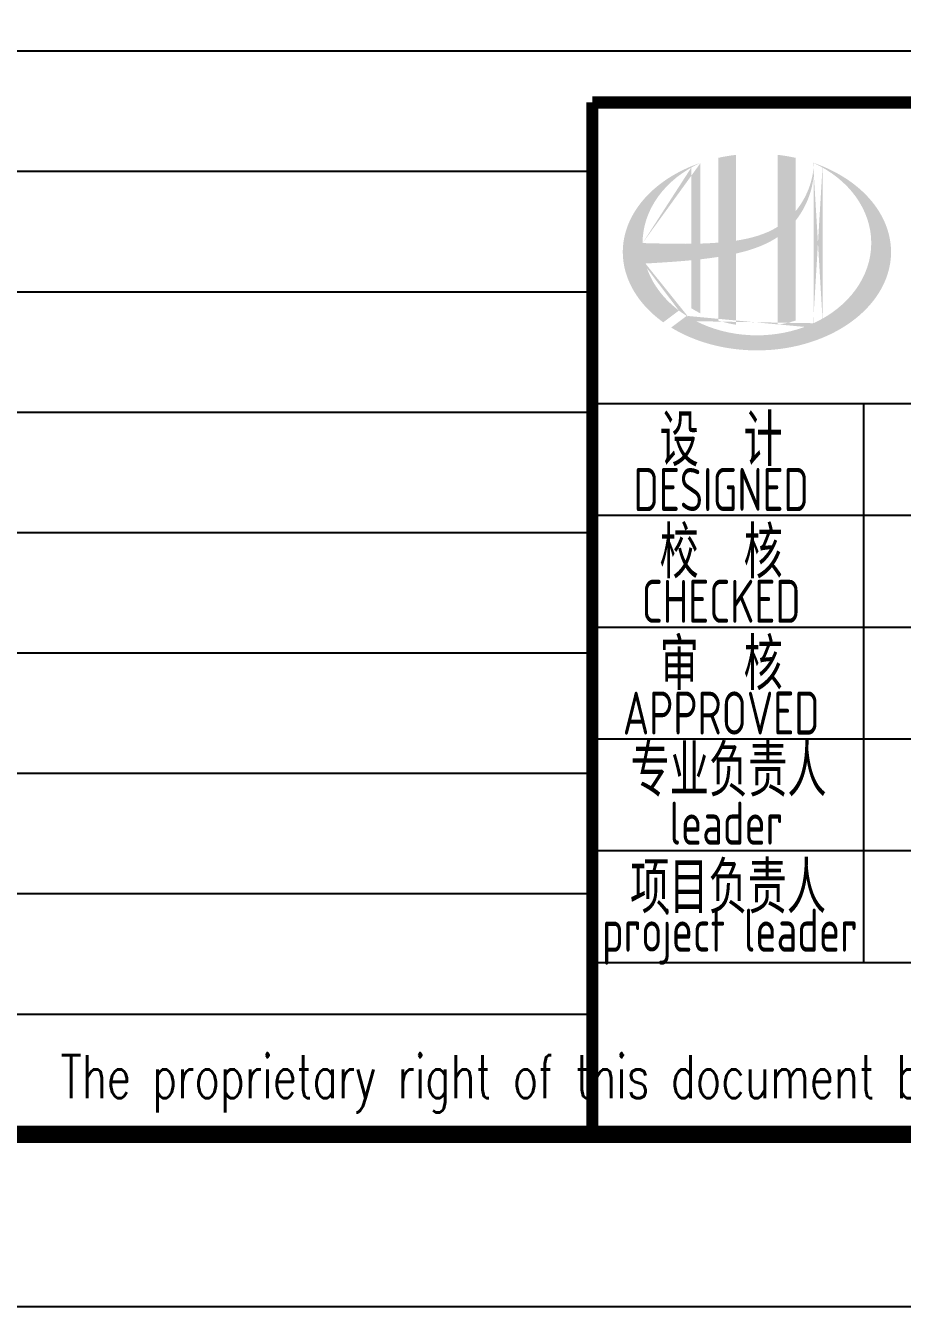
# Model space of a CAD drawing. Extents: x 5066963 to 5185393, y -485691 to -238129.
# Drawn here: x 5157629 to 5162728, y -359784 to -352337 of the extents above; entities that cross this region are included whole.
import ezdxf
from ezdxf.enums import TextEntityAlignment as Align

# ---------------------------------------------------------------- set-up
doc = ezdxf.new("R2010")
doc.units = 0
doc.header["$LTSCALE"] = 1000
doc.header["$MEASUREMENT"] = 0
doc.layers.get('0').update_dxf_attribs({"linetype": 'CONTINUOUS'})
doc.layers.add('PUB_TITLE', color=4, linetype='CONTINUOUS')
doc.layers.add('图层线', color=8, linetype='CONTINUOUS')
doc.styles.add('AHD', font='sceie.shx', dxfattribs={"width": 0.7, "bigfont": 'sceic.shx'})
doc.styles.add('ECEC_TQ', font='txt_l.shx', dxfattribs={"bigfont": 'hztxt_l.shx'})

msp = doc.modelspace()

# ---------------------------------------------------------------- hatches: boundary and pattern name
h = msp.add_hatch(color=256)
edge = h.paths.add_edge_path()
edge.add_spline(control_points=[(5161760.6, -353662.2), (5161766.7, -353660.9), (5161772.8, -353659.4), (5161821.9, -353647.5), (5161864.5, -353634.6), (5161939.5, -353603.4), (5161972.4, -353586.5), (5162003.3, -353565.9)], knot_values=[61.629012, 61.629012, 61.629012, 61.629012, 63.330431, 63.330431, 75.353634, 75.353634, 85.398649, 85.398649, 85.398649, 85.398649], degree=3, periodic=0)
edge.add_line((5162003.3, -353565.9), (5162003.3, -354076.1))
edge.add_spline(control_points=[(5162003.3, -354076.1), (5162020.4, -354073.4), (5162037.5, -354070), (5162072.2, -354062), (5162089.9, -354057.1), (5162107.3, -354051.7)], knot_values=[4.908456, 4.908456, 4.908456, 4.908456, 4.992821, 4.992821, 5.083034, 5.083034, 5.083034, 5.083034], degree=3, periodic=0)
edge.add_line((5162107.3, -354051.7), (5162107.3, -353470.3))
edge.add_spline(control_points=[(5162107.3, -353470.3), (5162115.9, -353459.3), (5162124.1, -353448), (5162150.2, -353408.3), (5162165.9, -353378.4), (5162195.1, -353305.6), (5162206.3, -353261.8), (5162211, -353216.5), (5162211.2, -353215.2), (5162211.3, -353213.9)], knot_values=[97.991744, 97.991744, 97.991744, 97.991744, 101.64219, 101.64219, 110.337975, 110.337975, 121.934322, 121.934322, 122.270691, 122.270691, 122.270691, 122.270691], degree=3, periodic=0)
edge.add_line((5162211.3, -353213.9), (5162211.3, -353143.5))
edge.add_spline(control_points=[(5162211.3, -353143.5), (5162211.2, -353151.1), (5162210.8, -353158.8), (5162210.3, -353166.5)], knot_values=[126.194075, 126.194075, 126.194075, 126.194075, 128.396762, 128.396762, 128.396762, 128.396762], degree=3, periodic=0)
edge.add_spline(control_points=[(5162210.3, -353166.5), (5162209.8, -353172.7), (5162209.2, -353178.9), (5162208.4, -353185.1)], knot_values=[124.417049, 124.417049, 124.417049, 124.417049, 126.194075, 126.194075, 126.194075, 126.194075], degree=3, periodic=0)
edge.add_spline(control_points=[(5162208.4, -353185.1), (5162207.3, -353194.3), (5162205.8, -353203.4), (5162204, -353212.5)], knot_values=[121.80529, 121.80529, 121.80529, 121.80529, 124.417049, 124.417049, 124.417049, 124.417049], degree=3, periodic=0)
edge.add_spline(control_points=[(5162204, -353212.5), (5162201.6, -353224.6), (5162198.7, -353236.7), (5162195.2, -353248.8)], knot_values=[118.31574, 118.31574, 118.31574, 118.31574, 121.80529, 121.80529, 121.80529, 121.80529], degree=3, periodic=0)
edge.add_spline(control_points=[(5162195.2, -353248.8), (5162191.7, -353260.9), (5162187.6, -353272.9), (5162183.1, -353284.8)], knot_values=[114.795988, 114.795988, 114.795988, 114.795988, 118.31574, 118.31574, 118.31574, 118.31574], degree=3, periodic=0)
edge.add_spline(control_points=[(5162183.1, -353284.8), (5162178.6, -353296.5), (5162173.6, -353308), (5162168.2, -353319.3)], knot_values=[111.329641, 111.329641, 111.329641, 111.329641, 114.795988, 114.795988, 114.795988, 114.795988], degree=3, periodic=0)
edge.add_spline(control_points=[(5162168.2, -353319.3), (5162162.7, -353330.9), (5162156.7, -353342.2), (5162150.2, -353353.3)], knot_values=[107.79529, 107.79529, 107.79529, 107.79529, 111.329641, 111.329641, 111.329641, 111.329641], degree=3, periodic=0)
edge.add_spline(control_points=[(5162150.2, -353353.3), (5162143.9, -353364.1), (5162137.2, -353374.7), (5162130.1, -353384.9)], knot_values=[104.343579, 104.343579, 104.343579, 104.343579, 107.79529, 107.79529, 107.79529, 107.79529], degree=3, periodic=0)
edge.add_spline(control_points=[(5162130.1, -353384.9), (5162122.9, -353395.3), (5162115.2, -353405.4), (5162107.3, -353415.1)], knot_values=[100.8507, 100.8507, 100.8507, 100.8507, 104.343579, 104.343579, 104.343579, 104.343579], degree=3, periodic=0)
edge.add_line((5162107.3, -353415.1), (5162107.3, -353105.8))
edge.add_spline(control_points=[(5162107.3, -353105.8), (5162073.2, -353098.2), (5162038.4, -353092.4), (5162003.3, -353088.3)], knot_values=[4.423999, 4.423999, 4.423999, 4.423999, 4.558741, 4.558741, 4.558741, 4.558741], degree=3, periodic=0)
edge.add_line((5162003.3, -353088.3), (5162003.3, -353506.4))
edge.add_spline(control_points=[(5162003.3, -353506.4), (5161931.3, -353551), (5161847.1, -353574.2), (5161760.6, -353587.2)], knot_values=[63.246215, 63.246215, 63.246215, 63.246215, 87.689124, 87.689124, 87.689124, 87.689124], degree=3, periodic=0)
edge.add_line((5161760.6, -353587.2), (5161760.6, -353088.3))
edge.add_spline(control_points=[(5161760.6, -353088.3), (5161725.4, -353092.4), (5161690.7, -353098.2), (5161656.6, -353105.8)], knot_values=[4.866038, 4.866038, 4.866038, 4.866038, 5.000777, 5.000777, 5.000777, 5.000777], degree=3, periodic=0)
edge.add_line((5161656.6, -353105.8), (5161656.6, -353598.6))
edge.add_spline(control_points=[(5161656.6, -353598.6), (5161654.9, -353598.8), (5161620, -353601.4), (5161585.4, -353603.2), (5161552.6, -353604.2)], knot_values=[43.657356, 43.657356, 43.657356, 43.657356, 44.134253, 53.497092, 53.497092, 53.497092, 53.497092], degree=3, periodic=0)
edge.add_line((5161552.6, -353604.2), (5161552.6, -353135.1))
edge.add_spline(control_points=[(5161552.6, -353135.1), (5161535.6, -353140.9), (5161518.8, -353147.2), (5161502.4, -353153.9)], knot_values=[5.14157, 5.14157, 5.14157, 5.14157, 5.212921, 5.212921, 5.212921, 5.212921], degree=3, periodic=0)
edge.add_spline(control_points=[(5161502.4, -353153.9), (5161495.5, -353156.8), (5161488.7, -353159.7), (5161456.4, -353173.9), (5161431.9, -353186.1), (5161408.4, -353199.3)], knot_values=[5.212921, 5.212921, 5.212921, 5.212921, 5.24296, 5.24296, 5.355623, 5.355623, 5.355623, 5.355623], degree=3, periodic=0)
edge.add_spline(control_points=[(5161408.4, -353199.3), (5161393.5, -353207.7), (5161379.1, -353216.4), (5161365.1, -353225.5)], knot_values=[5.355623, 5.355623, 5.355623, 5.355623, 5.426974, 5.426974, 5.426974, 5.426974], degree=3, periodic=0)
edge.add_spline(control_points=[(5161365.1, -353225.5), (5161357.7, -353230.3), (5161350.4, -353235.3), (5161336.9, -353244.7), (5161330.7, -353249.3), (5161324.5, -353253.9)], knot_values=[5.426974, 5.426974, 5.426974, 5.426974, 5.464765, 5.464765, 5.498325, 5.498325, 5.498325, 5.498325], degree=3, periodic=0)
edge.add_spline(control_points=[(5161324.5, -353253.9), (5161298.5, -353273.4), (5161274.4, -353294.3), (5161252.5, -353316.3)], knot_values=[5.498325, 5.498325, 5.498325, 5.498325, 5.641027, 5.641027, 5.641027, 5.641027], degree=3, periodic=0)
edge.add_spline(control_points=[(5161252.5, -353316.3), (5161245.5, -353323.3), (5161238.8, -353330.4), (5161218.3, -353353), (5161205.4, -353368.8), (5161193.6, -353385)], knot_values=[5.641027, 5.641027, 5.641027, 5.641027, 5.686569, 5.686569, 5.783729, 5.783729, 5.783729, 5.783729], degree=3, periodic=0)
edge.add_spline(control_points=[(5161193.6, -353385), (5161178.5, -353405.8), (5161165.2, -353427.2), (5161152.1, -353452.1), (5161150.5, -353455.3), (5161148.9, -353458.5)], knot_values=[5.783729, 5.783729, 5.783729, 5.783729, 5.908374, 5.908374, 5.92643, 5.92643, 5.92643, 5.92643], degree=3, periodic=0)
edge.add_spline(control_points=[(5161148.9, -353458.5), (5161136.4, -353483.6), (5161126.4, -353509.3), (5161118.9, -353535.2)], knot_values=[5.92643, 5.92643, 5.92643, 5.92643, 6.069132, 6.069132, 6.069132, 6.069132], degree=3, periodic=0)
edge.add_spline(control_points=[(5161118.9, -353535.2), (5161115.7, -353546.3), (5161112.9, -353557.5), (5161107.5, -353583.6), (5161105.3, -353598.7), (5161103.8, -353613.7)], knot_values=[6.069132, 6.069132, 6.069132, 6.069132, 6.130179, 6.130179, 6.211834, 6.211834, 6.211834, 6.211834], degree=3, periodic=0)
edge.add_spline(control_points=[(5161103.8, -353613.7), (5161102.6, -353626.9), (5161101.9, -353640.1), (5161101.9, -353653.3)], knot_values=[6.211834, 6.211834, 6.211834, 6.211834, 6.283185, 6.283185, 6.283185, 6.283185], degree=3, periodic=0)
edge.add_spline(control_points=[(5161101.9, -353653.3), (5161101.9, -353662.6), (5161102.3, -353671.9), (5161102.9, -353681.3)], knot_values=[6.283185, 6.283185, 6.283185, 6.283185, 6.333655, 6.333655, 6.333655, 6.333655], degree=3, periodic=0)
edge.add_spline(control_points=[(5161102.9, -353681.3), (5161104.1, -353699.9), (5161106.7, -353718.5), (5161110.4, -353737)], knot_values=[6.333655, 6.333655, 6.333655, 6.333655, 6.434594, 6.434594, 6.434594, 6.434594], degree=3, periodic=0)
edge.add_spline(control_points=[(5161110.4, -353737), (5161110.7, -353738.3), (5161110.9, -353739.5), (5161114.9, -353758), (5161119.6, -353775.2), (5161125.5, -353792.2)], knot_values=[6.434594, 6.434594, 6.434594, 6.434594, 6.441278, 6.441278, 6.535532, 6.535532, 6.535532, 6.535532], degree=3, periodic=0)
edge.add_spline(control_points=[(5161125.5, -353792.2), (5161131.7, -353810.4), (5161139.3, -353828.4), (5161148, -353846.2)], knot_values=[6.535532, 6.535532, 6.535532, 6.535532, 6.636471, 6.636471, 6.636471, 6.636471], degree=3, periodic=0)
edge.add_spline(control_points=[(5161148, -353846.2), (5161150.2, -353850.7), (5161152.5, -353855.2), (5161161.8, -353872.8), (5161169.5, -353885.9), (5161177.9, -353898.7)], knot_values=[6.636471, 6.636471, 6.636471, 6.636471, 6.661894, 6.661894, 6.73741, 6.73741, 6.73741, 6.73741], degree=3, periodic=0)
edge.add_spline(control_points=[(5161177.9, -353898.7), (5161189.1, -353915.9), (5161201.4, -353932.7), (5161215, -353949)], knot_values=[6.73741, 6.73741, 6.73741, 6.73741, 6.838349, 6.838349, 6.838349, 6.838349], degree=3, periodic=0)
edge.add_spline(control_points=[(5161215, -353949), (5161220.9, -353956.2), (5161227, -353963.3), (5161241.6, -353979.2), (5161250.1, -353988), (5161259, -353996.7)], knot_values=[6.838349, 6.838349, 6.838349, 6.838349, 6.88251, 6.88251, 6.939288, 6.939288, 6.939288, 6.939288], degree=3, periodic=0)
edge.add_spline(control_points=[(5161259, -353996.7), (5161274.8, -354012.1), (5161291.6, -354026.9), (5161309.5, -354041.1)], knot_values=[6.939288, 6.939288, 6.939288, 6.939288, 7.040227, 7.040227, 7.040227, 7.040227], degree=3, periodic=0)
edge.add_spline(control_points=[(5161309.5, -354041.1), (5161318.5, -354048.2), (5161327.7, -354055.1), (5161337.1, -354061.9)], knot_values=[7.040227, 7.040227, 7.040227, 7.040227, 7.090696, 7.090696, 7.090696, 7.090696], degree=3, periodic=0)
edge.add_line((5161337.1, -354061.9), (5161428.3, -353993.5))
edge.add_ellipse((5161881.9, -353601.3), major_axis=(665, 0), ratio=0.806676, start_angle=192.81901, end_angle=226.98533, ccw=False)
edge.add_spline(control_points=[(5161233.5, -353720.3), (5161257.5, -353718.8), (5161281.6, -353717.4), (5161370.3, -353711.9), (5161435.1, -353707.5), (5161500.6, -353701.2)], knot_values=[11.398263, 11.398263, 11.398263, 11.398263, 18.40729, 18.40729, 37.18094, 37.18094, 37.18094, 37.18094], degree=3, periodic=0)
edge.add_line((5161500.6, -353701.2), (5161500.6, -353980.3))
edge.add_spline(control_points=[(5161500.6, -353980.3), (5161504.2, -353982.5), (5161507.8, -353984.7), (5161524.7, -353994.9), (5161538.5, -354002.5), (5161552.6, -354009.6)], knot_values=[4.049945, 4.049945, 4.049945, 4.049945, 4.072021, 4.072021, 4.153257, 4.153257, 4.153257, 4.153257], degree=3, periodic=0)
edge.add_line((5161552.6, -354009.6), (5161552.6, -353695.8))
edge.add_spline(control_points=[(5161552.6, -353695.8), (5161584.8, -353692.1), (5161617.2, -353687.8), (5161652, -353682.5), (5161654.3, -353682.1), (5161656.6, -353681.8)], knot_values=[42.135009, 42.135009, 42.135009, 42.135009, 51.307228, 51.307228, 51.948574, 51.948574, 51.948574, 51.948574], degree=3, periodic=0)
edge.add_line((5161656.6, -353681.8), (5161656.6, -354051.7))
edge.add_spline(control_points=[(5161656.6, -354051.7), (5161690.2, -354062.2), (5161725.1, -354070.4), (5161760.6, -354076.1)], knot_values=[4.34174, 4.34174, 4.34174, 4.34174, 4.516316, 4.516316, 4.516316, 4.516316], degree=3, periodic=0)
edge.add_line((5161760.6, -354076.1), (5161760.6, -353662.2))
edge = h.paths.add_edge_path(flags=16)
edge.add_ellipse((5161881.9, -353601.3), major_axis=(665, 0), ratio=0.806676, start_angle=124.98746, end_angle=179.99898, ccw=False)
edge.add_line((5161500.6, -353161.8), (5161500.6, -353605.4))
edge.add_spline(control_points=[(5161500.6, -353605.4), (5161405.3, -353606.7), (5161311.3, -353603.6), (5161216.9, -353601.3)], knot_values=[11.27373, 11.27373, 11.27373, 11.27373, 38.687513, 38.687513, 38.687513, 38.687513], degree=3, periodic=0)
edge = h.paths.add_edge_path()
edge.add_spline(control_points=[(5161383.1, -354092.4), (5161414.2, -354111.4), (5161447.3, -354128.7), (5161531.9, -354165.9), (5161585.2, -354183.8), (5161695.9, -354210.3), (5161753.4, -354219), (5161869.5, -354226.8), (5161928.2, -354225.9), (5162043.8, -354214.4), (5162100.6, -354203.9), (5162209.7, -354173.8), (5162261.8, -354154.3), (5162358.7, -354107.4), (5162403.5, -354080.1), (5162483.4, -354019.1), (5162518.6, -353985.5), (5162577.9, -353914.1), (5162602.1, -353876.2), (5162638.4, -353798.1), (5162650.7, -353757.8), (5162663.3, -353676.6), (5162663.6, -353635.7), (5162652.1, -353554.2), (5162640.3, -353513.7), (5162604.7, -353434.9), (5162580.9, -353396.7), (5162522.1, -353324.6), (5162487, -353290.6), (5162407.2, -353229), (5162362.5, -353201.3), (5162281.3, -353161.5), (5162246.9, -353147.3), (5162211.3, -353135.1)], knot_values=[0.886421, 0.886421, 0.886421, 0.886421, 1.040557, 1.040557, 1.261172, 1.261172, 1.481788, 1.481788, 1.702404, 1.702404, 1.92302, 1.92302, 2.143636, 2.143636, 2.364252, 2.364252, 2.584868, 2.584868, 2.805484, 2.805484, 3.026099, 3.026099, 3.246715, 3.246715, 3.46852, 3.46852, 3.690325, 3.690325, 3.91213, 3.91213, 4.133935, 4.133935, 4.283209, 4.283209, 4.283209, 4.283209], degree=3, periodic=0)
edge.add_line((5162211.3, -353135.1), (5162211.3, -353135.1))
edge.add_spline(control_points=[(5162211.3, -353135.2), (5162211.3, -353138), (5162211.3, -353140.7), (5162211.3, -353143.5)], knot_values=[128.396762, 128.396762, 128.396762, 128.396762, 129.192193, 129.192193, 129.192193, 129.192193], degree=3, periodic=0)
edge.add_line((5162211.3, -353143.5), (5162211.3, -354067.3))
edge.add_ellipse((5161881.9, -353601.3), major_axis=(665, 0), ratio=0.806676, start_angle=232.10542, end_angle=299.68334, ccw=False)
edge.add_line((5161473.5, -354024.6), (5161383.1, -354092.4))
edge = h.paths.add_edge_path(flags=16)
edge.add_ellipse((5161881.9, -353601.3), major_axis=(665, 0), ratio=0.806676, start_angle=304.98746, end_angle=415.01211, ccw=False)
edge.add_line((5162263.3, -354040.8), (5162263.3, -353161.8))

# ---------------------------------------------------------------- linework, layer by layer
for p, q in [((5160924.1, -354533.9), (5171924.1, -354533.9)), ((5162504.1, -357783.9), (5162504.1, -354533.9)), ((5162504.1, -357783.9), (5162504.1, -354533.9)), ((5162504.1, -357783.9), (5162504.1, -354533.9)), ((5160924.1, -355183.9), (5166424.1, -355183.9)), ((5160924.1, -355833.9), (5166424.1, -355833.9)), ((5160924.1, -356483.9), (5166424.1, -356483.9)), ((5160924.1, -357133.9), (5166424.1, -357133.9)), ((5160924.1, -357783.9), (5178924.1, -357783.9)), ((5160924.1, -358783.9), (5178924.1, -358783.9))]:
    msp.add_line(p, q)
at = {"const_width": 70}
for points in [[(5160924.1, -352783.9), (5160924.1, -358783.9)], [(5178924.1, -352783.9), (5160924.1, -352783.9)]]:
    msp.add_lwpolyline(points, dxfattribs=at)
at = {"layer": 'PUB_TITLE'}
msp.add_lwpolyline([(5095824.1, -359783.9), (5179924.1, -359783.9), (5179924.1, -300383.9), (5095824.1, -300383.9)], close=True, dxfattribs=at)
at = {"layer": 'PUB_TITLE', "const_width": 100}
msp.add_lwpolyline([(5098324.1, -358783.9), (5178924.1, -358783.9), (5178924.1, -301383.9), (5098324.1, -301383.9)], close=True, dxfattribs=at)
at = {"layer": '图层线'}
for p, q in [((5098324.1, -352483.9), (5178924.1, -352483.9)), ((5098324.1, -353183.9), (5160924.1, -353183.9)), ((5098324.1, -353883.9), (5160924.1, -353883.9)), ((5098324.1, -354583.9), (5160924.1, -354583.9)), ((5098324.1, -355283.9), (5160924.1, -355283.9)), ((5098324.1, -355983.9), (5160924.1, -355983.9)), ((5098324.1, -356683.9), (5160924.1, -356683.9)), ((5098324.1, -357383.9), (5160924.1, -357383.9)), ((5098324.1, -358083.9), (5160924.1, -358083.9))]:
    msp.add_line(p, q, dxfattribs=at)

# ---------------------------------------------------------------- texts
for s, height, style, width, p in [('设  计', 300, 'AHD', 0.8, (5161674.1, -354733.9)), ('设  计', 300, 'AHD', 0.8, (5161674.1, -354733.9)), ('DESIGNED', 250, 'AHD', 0.8, (5161674.1, -355033.9)), ('DESIGNED', 250, 'AHD', 0.8, (5161674.1, -355033.9)), ('校  核', 300, 'AHD', 0.8, (5161674.1, -355383.9)), ('校  核', 300, 'AHD', 0.8, (5161674.1, -355383.9)), ('CHECKED', 250, 'AHD', 0.8, (5161674.1, -355683.9)), ('CHECKED', 250, 'AHD', 0.8, (5161674.1, -355683.9)), ('审  核', 300, 'AHD', 0.8, (5161674.1, -356033.9)), ('审  核', 300, 'AHD', 0.8, (5161674.1, -356033.9)), ('APPROVED', 250, 'AHD', 0.8, (5161674.1, -356333.9)), ('APPROVED', 250, 'AHD', 0.8, (5161674.1, -356333.9)), ('专业负责人', 300, 'AHD', 0.8, (5161717.1, -356653.9)), ('leader', 250, 'AHD', 0.8, (5161704.1, -356973.9)), ('项目负责人', 300, 'AHD', 0.8, (5161714.1, -357333.9)), ('project leader', 250, 'AHD', 0.8, (5161724.1, -357633.9)), ('The proprietary right of this document belongs to Anhui Huadong Chemical And Medical Engineering  Co.,Ltd.  and any replication or transfer to the 3rd. side is forbidden without its permission. ', 250, 'ECEC_TQ', 0.72, (5169924.1, -358483.9))]:
    msp.add_text(s, height=height, dxfattribs=dict(style=style, width=width)).set_placement(p, align=Align.MIDDLE)

doc.saveas('drawing.dxf')
